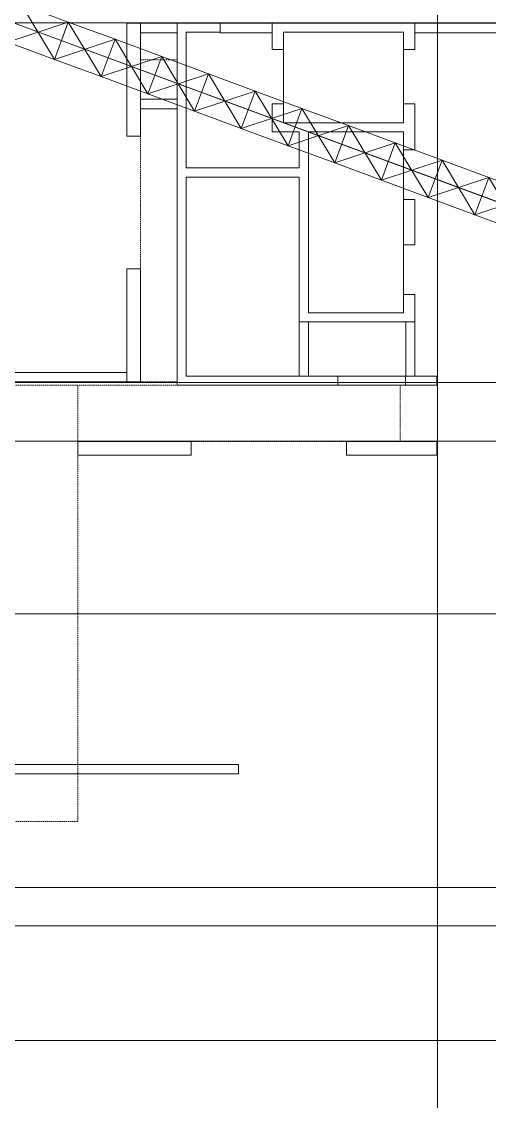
# Model space of a CAD drawing. Header units: millimetres. Extents: x -41779 to 122129, y -6962 to 59838.
# Drawn here: x -8500 to 1830, y 16936 to 40807 of the extents above; entities that cross this region are included whole.
import ezdxf

# ---------------------------------------------------------------- set-up
doc = ezdxf.new("R2010")
doc.units = ezdxf.units.MM
doc.linetypes.add('Dash', pattern=[6.35, 3.175, -3.175])
doc.linetypes.add('Grid Line', pattern=[10, 8, -1, 0, -1])
for name, color, linetype, lineweight in [('A-DETL-HDLN', 90, 'Dash', 5), ('A-FLOR', 192, 'Continuous', 5), ('A-WALL', 113, 'Continuous', 15), ('S-BEAM', 12, 'Continuous', 15), ('S-GRID', 1, 'Continuous', 5), ('Site Planning 180317_dwg', 8, 'Continuous', 5), ('VATLIEU', 32, 'Continuous', 13)]:
    doc.layers.add(name, color=color, linetype=linetype, lineweight=lineweight)

# ---------------------------------------------------------------- blocks, each defined once
blk = doc.blocks.new('BMS-SUPPER STRUCTURE_180317_rvt-1-Level 2 -  PLANK')
at = {"layer": 'A-FLOR', "color": 9}
for p, q in [((-5067, 40561), (-5877, 40561)), ((-5877, 40561), (-5877, 39091)), ((-5067, 39091), (-5067, 40561)), ((-67, 40571), (-2717, 40571)), ((-2717, 40571), (-2717, 40191)), ((-67, 40191), (-67, 40571)), ((-2717, 40191), (-2717, 38991)), ((-67, 38991), (-67, 40191)), ((-5877, 39091), (-5067, 39091)), ((-2717, 38991), (-2717, 38571)), ((-67, 38571), (-67, 38991)), ((-2717, 38571), (-67, 38571)), ((-67, 38371), (-2167, 38371)), ((-2167, 38371), (-2167, 34371)), ((-67, 37971), (-67, 38371)), ((-67, 36871), (-67, 37971)), ((-2367, 37371), (-4867, 37371)), ((-4867, 37371), (-4867, 32971)), ((-2367, 34171), (-2367, 37371)), ((-67, 35871), (-67, 36871)), ((-67, 34771), (-67, 35871)), ((-67, 34371), (-67, 34771)), ((-2367, 32971), (-2367, 34171)), ((-2167, 34371), (-67, 34371)), ((-4867, 32971), (-2367, 32971))]:
    blk.add_line(p, q, dxfattribs=at)
at = {"layer": 'A-FLOR', "color": 43}
for p, q in [((-5877, 39091), (-5877, 40561)), ((-5067, 40561), (-5067, 39091)), ((-2717, 40191), (-2717, 40571)), ((-2717, 40571), (-67, 40571)), ((-67, 40571), (-67, 40191)), ((-2717, 38571), (-2717, 38991)), ((-67, 38991), (-67, 38571)), ((-67, 38571), (-2717, 38571)), ((-2167, 34371), (-2167, 38371)), ((-2167, 38371), (-67, 38371)), ((-67, 38371), (-67, 37971)), ((-4867, 32971), (-4867, 37371)), ((-4867, 37371), (-2367, 37371)), ((-2367, 37371), (-2367, 34171)), ((-67, 36871), (-67, 35871)), ((-67, 34771), (-67, 34371)), ((-67, 34371), (-2167, 34371)), ((-2367, 32971), (-4867, 32971))]:
    blk.add_line(p, q, dxfattribs=at)
at = {"layer": 'A-FLOR', "color": 55}
for p, q in [((-5877, 40561), (-5067, 40561)), ((-2717, 38991), (-2717, 40191)), ((-67, 40191), (-67, 38991)), ((-5067, 39091), (-5877, 39091)), ((-67, 37971), (-67, 36871)), ((-67, 35871), (-67, 34771)), ((-2367, 34171), (-2367, 32971))]:
    blk.add_line(p, q, dxfattribs=at)
at = {"layer": 'A-WALL', "color": 8, "lineweight": 18}
for p, q in [((-5877, 40771), (-6177, 40771)), ((-6177, 40771), (-6177, 38271)), ((-5877, 38271), (-5877, 40771)), ((-4867, 40771), (-5067, 40771)), ((-5067, 40771), (-5067, 37571)), ((-4117, 40771), (-4867, 40771)), ((-4117, 40571), (-4117, 40771)), ((183, 40771), (-2967, 40771)), ((-2967, 40771), (-2967, 40571)), ((183, 40571), (183, 40771)), ((-4867, 37571), (-4867, 40571)), ((-4867, 40571), (-4117, 40571)), ((-2967, 40571), (-2967, 40191)), ((-2717, 40571), (-67, 40571)), ((-2717, 40191), (-2717, 40571)), ((-67, 40571), (-67, 40191)), ((183, 40191), (183, 40571)), ((-2967, 40191), (-2717, 40191)), ((-67, 40191), (183, 40191)), ((-2717, 38991), (-2967, 38991)), ((-2967, 38991), (-2967, 38571)), ((-2717, 38571), (-2717, 38991)), ((183, 38991), (-67, 38991)), ((-67, 38991), (-67, 38571)), ((183, 37971), (183, 38991)), ((-2967, 38571), (-2967, 38371)), ((-67, 38571), (-2717, 38571)), ((-6177, 38271), (-5877, 38271)), ((-2967, 38371), (-2367, 38371)), ((-2367, 38371), (-2367, 37571)), ((-2167, 34371), (-2167, 38371)), ((-2167, 38371), (-67, 38371)), ((-67, 38371), (-67, 37971)), ((-67, 37971), (183, 37971)), ((-5067, 37571), (-5067, 32771)), ((-2367, 37571), (-4867, 37571)), ((-4867, 32971), (-4867, 37371)), ((-4867, 37371), (-2367, 37371)), ((-2367, 37371), (-2367, 34171)), ((183, 36871), (-67, 36871)), ((-67, 36871), (-67, 35871)), ((183, 35871), (183, 36871)), ((-67, 35871), (183, 35871)), ((-5877, 35341), (-6177, 35341)), ((-6177, 35341), (-6177, 32841)), ((-5877, 32841), (-5877, 35341)), ((183, 34771), (-67, 34771)), ((-67, 34771), (-67, 34371)), ((183, 34371), (183, 34771)), ((-2367, 34171), (-2167, 34171)), ((-67, 34371), (-2167, 34371)), ((-2167, 34171), (183, 34171)), ((183, 34171), (183, 34371)), ((-1517, 32971), (-4867, 32971)), ((-1517, 32771), (-1517, 32971)), ((673, 32971), (-22, 32971)), ((-22, 32971), (-22, 32771)), ((673, 32771), (673, 32971)), ((-6177, 32841), (-5877, 32841)), ((-5067, 32771), (-4867, 32771)), ((-4867, 32771), (-1517, 32771)), ((-22, 32771), (673, 32771)), ((-4757, 31521), (-7257, 31521)), ((-7257, 31521), (-7257, 31221)), ((-4757, 31221), (-4757, 31521)), ((673, 31521), (-1327, 31521)), ((-1327, 31521), (-1327, 31221)), ((673, 31221), (673, 31521)), ((-7257, 31221), (-4757, 31221)), ((-1327, 31221), (673, 31221)), ((-3707, 24386), (-8907, 24386)), ((-3707, 24176), (-3707, 24386)), ((-8907, 24176), (-3707, 24176))]:
    blk.add_line(p, q, dxfattribs=at)
at = {"layer": 'A-WALL', "color": 253, "lineweight": 13}
for p, q in [((-6177, 40771), (-5877, 40771)), ((-6177, 40771), (-6177, 38271)), ((-5877, 38271), (-5877, 40771)), ((-5067, 40771), (-4867, 40771)), ((-5067, 40771), (-5067, 37571)), ((-4117, 40771), (-4867, 40771)), ((-4117, 40771), (-4117, 40571)), ((-2967, 40571), (-2967, 40771)), ((183, 40771), (-2967, 40771)), ((183, 40771), (183, 40571)), ((-4867, 37571), (-4867, 40571)), ((-4867, 40571), (-4117, 40571)), ((-2967, 40571), (-2967, 40191)), ((-2717, 40571), (-67, 40571)), ((-2717, 40191), (-2717, 40571)), ((-67, 40571), (-67, 40191)), ((183, 40191), (183, 40571)), ((-2717, 40191), (-2967, 40191)), ((183, 40191), (-67, 40191)), ((-2967, 38991), (-2717, 38991)), ((-2967, 38991), (-2967, 38571)), ((-2717, 38571), (-2717, 38991)), ((-67, 38991), (183, 38991)), ((-67, 38991), (-67, 38571)), ((183, 37971), (183, 38991)), ((-2967, 38371), (-2967, 38571)), ((-67, 38571), (-2717, 38571)), ((-5877, 38271), (-6177, 38271)), ((-2967, 38371), (-2367, 38371)), ((-2367, 38371), (-2367, 37571)), ((-2167, 34371), (-2167, 38371)), ((-2167, 38371), (-67, 38371)), ((-67, 38371), (-67, 37971)), ((183, 37971), (-67, 37971)), ((-5067, 37571), (-5067, 32771)), ((-2367, 37571), (-4867, 37571)), ((-4867, 32971), (-4867, 37371)), ((-4867, 37371), (-2367, 37371)), ((-2367, 37371), (-2367, 34171)), ((-67, 36871), (183, 36871)), ((-67, 36871), (-67, 35871)), ((183, 35871), (183, 36871)), ((183, 35871), (-67, 35871)), ((-6177, 35341), (-5877, 35341)), ((-6177, 35341), (-6177, 32841)), ((-5877, 32841), (-5877, 35341)), ((-67, 34771), (183, 34771)), ((-67, 34771), (-67, 34371)), ((183, 34371), (183, 34771)), ((-2167, 34171), (-2367, 34171)), ((-67, 34371), (-2167, 34371)), ((-2167, 34171), (183, 34171)), ((183, 34371), (183, 34171)), ((-1517, 32971), (-4867, 32971)), ((-1517, 32971), (-1517, 32771)), ((-22, 32771), (-22, 32971)), ((673, 32971), (-22, 32971)), ((673, 32971), (673, 32771)), ((-5877, 32841), (-6177, 32841)), ((-4867, 32771), (-5067, 32771)), ((-4867, 32771), (-1517, 32771)), ((-22, 32771), (673, 32771)), ((-7257, 31221), (-7257, 31521)), ((-4757, 31521), (-7257, 31521)), ((-4757, 31521), (-4757, 31221)), ((-1327, 31221), (-1327, 31521)), ((673, 31521), (-1327, 31521)), ((673, 31521), (673, 31221)), ((-7257, 31221), (-4757, 31221)), ((-1327, 31221), (673, 31221)), ((-3707, 24386), (-8907, 24386)), ((-3707, 24386), (-3707, 24176)), ((-8907, 24176), (-3707, 24176))]:
    blk.add_line(p, q, dxfattribs=at)
at = {"layer": 'S-BEAM', "color": 10, "lineweight": 13}
for p, q in [((-5877, 40561), (-5877, 40771)), ((-5067, 40561), (-5067, 40771)), ((183, 40571), (183, 40561)), ((-5877, 38881), (-5877, 39091)), ((-5067, 39091), (-5067, 38881)), ((-17, 34171), (183, 34171)), ((-6177, 33051), (-6177, 32841)), ((-2167, 32971), (-2367, 32971))]:
    blk.add_line(p, q, dxfattribs=at)
at = {"layer": 'S-BEAM', "color": 254, "lineweight": 13}
for p, q in [((-5877, 40771), (-5067, 40771)), ((-5877, 40561), (-5877, 40771)), ((-5067, 40771), (-5067, 40561)), ((-4117, 40771), (-4117, 40571)), ((-4117, 40571), (-4117, 40771)), ((-2967, 40771), (-4117, 40771)), ((-2967, 40771), (-2967, 40571)), ((-2967, 40771), (-2967, 40571)), ((183, 40771), (183, 40571)), ((183, 40771), (3493, 40771)), ((-5877, 40561), (-5067, 40561)), ((-4117, 40571), (-4117, 40561)), ((-2967, 40561), (-4117, 40561)), ((-2967, 40570), (-2967, 40561)), ((-2967, 40570), (-2967, 40561)), ((183, 40561), (3493, 40561)), ((-5067, 39091), (-5877, 39091)), ((-5877, 38881), (-5877, 39091)), ((-5067, 39091), (-5067, 38881)), ((-5067, 38881), (-5877, 38881)), ((-2367, 34171), (-2367, 32971)), ((-2367, 34171), (-2167, 34171)), ((-2167, 34171), (-2367, 34171)), ((-2167, 34171), (-2167, 32971)), ((-17, 32971), (-17, 34171)), ((-17, 34171), (183, 34171)), ((183, 32971), (183, 34171)), ((-12967, 33051), (-6177, 33051)), ((-2167, 32971), (-2367, 32971)), ((-1517, 32971), (-1517, 32771)), ((-1517, 32971), (-22, 32971)), ((-22, 32971), (-22, 32771)), ((-22, 32771), (-22, 32971)), ((183, 32971), (-17, 32971)), ((183, 32971), (-17, 32971)), ((-8697, 32841), (-6177, 32841)), ((-1517, 32771), (-22, 32771))]:
    blk.add_line(p, q, dxfattribs=at)
at = {"layer": 'S-BEAM', "color": 253, "lineweight": 13}
for p, q in [((-5877, 40771), (-5067, 40771)), ((-4117, 40771), (-2967, 40771)), ((183, 40571), (183, 40771)), ((-5067, 40561), (-5877, 40561)), ((-4117, 40561), (-4117, 40571)), ((-2967, 40561), (-4117, 40561)), ((183, 40561), (183, 40571)), ((-5877, 39091), (-5067, 39091)), ((-5067, 38881), (-5877, 38881)), ((-2367, 32971), (-2367, 34171)), ((-2167, 34171), (-2167, 32971)), ((-17, 32971), (-17, 34171)), ((183, 34171), (183, 32971)), ((-6177, 32841), (-6177, 33051)), ((-1517, 32771), (-1517, 32971)), ((-1517, 32971), (-22, 32971)), ((-22, 32771), (-1517, 32771))]:
    blk.add_line(p, q, dxfattribs=at)
at = {"layer": 'S-BEAM', "color": 135, "lineweight": 13}
for p, q in [((3493, 40771), (183, 40771)), ((183, 40561), (3493, 40561)), ((-6177, 33051), (-12967, 33051)), ((-8697, 32841), (-6177, 32841))]:
    blk.add_line(p, q, dxfattribs=at)
blk = doc.blocks.new('Site Planning 180317_dwg_TC1-985155-Level 2 -  PLANK')
at = {"layer": 'VATLIEU', "color": 254}
for p, q in [((1145636, -337445), (1188674, -353366)), ((1157710, -341911), (1209299, -361003)), ((1177167, -349581), (1178504, -349137)), ((1178199, -349962), (1179536, -349519)), ((1179230, -350344), (1180567, -349900)), ((1180262, -350726), (1181599, -350282)), ((1181294, -351108), (1182631, -350664)), ((1182325, -351490), (1183662, -351046)), ((1183357, -351871), (1184694, -351428)), ((1184388, -352253), (1185725, -351809)), ((1185420, -352635), (1186757, -352191)), ((1186452, -353017), (1187789, -352573)), ((1187483, -353398), (1188820, -352955))]:
    blk.add_line(p, q, dxfattribs=at)
at = {"layer": 'VATLIEU', "color": 254, "flags": 128}
for points in [[(1176441, -348374), (1177167, -349581), (1178199, -349962), (1178504, -349137), (1177473, -348755)], [(1177473, -348755), (1178199, -349962), (1179230, -350344), (1179536, -349519), (1178504, -349137)], [(1178504, -349137), (1179230, -350344), (1180262, -350726), (1180567, -349900), (1179536, -349519)], [(1179536, -349519), (1180262, -350726), (1181294, -351108), (1181599, -350282), (1180567, -349901)], [(1180567, -349901), (1181294, -351108), (1182325, -351490), (1182631, -350664), (1181599, -350282)], [(1181599, -350282), (1182325, -351490), (1183357, -351871), (1183662, -351046), (1182631, -350664)], [(1182631, -350664), (1183357, -351871), (1184388, -352253), (1184694, -351428), (1183662, -351046)], [(1183662, -351046), (1184388, -352253), (1185420, -352635), (1185725, -351809), (1184694, -351428)], [(1184694, -351428), (1185420, -352635), (1186452, -353017), (1186757, -352191), (1185726, -351809)], [(1185726, -351809), (1186452, -353017), (1187483, -353398), (1187789, -352573), (1186757, -352191)], [(1186757, -352191), (1187483, -353398), (1188515, -353780), (1188820, -352955), (1187789, -352573)], [(1187789, -352573), (1188515, -353780), (1189547, -354162), (1189852, -353336), (1188820, -352955)]]:
    blk.add_lwpolyline(points, dxfattribs=at)
blk = doc.blocks.new('Site Planning 180317_dwg-985132-Level 2 -  PLANK')
blk.add_blockref('Site Planning 180317_dwg_TC1-985155-Level 2 -  PLANK', (-242937, -288443))

msp = doc.modelspace()

# ---------------------------------------------------------------- linework, layer by layer
at = {"layer": 'A-DETL-HDLN'}
for p, q in [((-5067, 39961), (-5877, 39961)), ((-5877, 39961), (-5877, 32841)), ((-5067, 32841), (-5067, 39961)), ((-8917, 32771), (-7257, 32771)), ((-7257, 32771), (-7257, 31521)), ((-137, 32771), (-7257, 32771)), ((-7257, 32771), (-7257, 23121)), ((-5877, 32841), (-5067, 32841)), ((-137, 31521), (-137, 32771)), ((-7257, 31521), (-137, 31521)), ((-7257, 23121), (-8917, 23121))]:
    msp.add_line(p, q, dxfattribs=at)
at = {"layer": 'S-GRID', "linetype": 'Grid Line'}
for p, q in [((683, 55247), (683, -1908)), ((76597, 40781), (-26915, 40781)), ((76597, 32831), (-26915, 32831)), ((76597, 31531), (-26915, 31531)), ((76597, 27716), (-26915, 27716)), ((76597, 21666), (-26915, 21666)), ((76597, 20816), (-26915, 20816)), ((76597, 18281), (-26915, 18281))]:
    msp.add_line(p, q, dxfattribs=at)

# ---------------------------------------------------------------- block references
at = {"lineweight": 5}
msp.add_blockref('BMS-SUPPER STRUCTURE_180317_rvt-1-Level 2 -  PLANK', (0, 0), dxfattribs=at)
at = {"layer": 'Site Planning 180317_dwg', "color": 254, "lineweight": 13}
msp.add_blockref('Site Planning 180317_dwg-985132-Level 2 -  PLANK', (-943036, 678377), dxfattribs=at)

doc.saveas('drawing.dxf')
